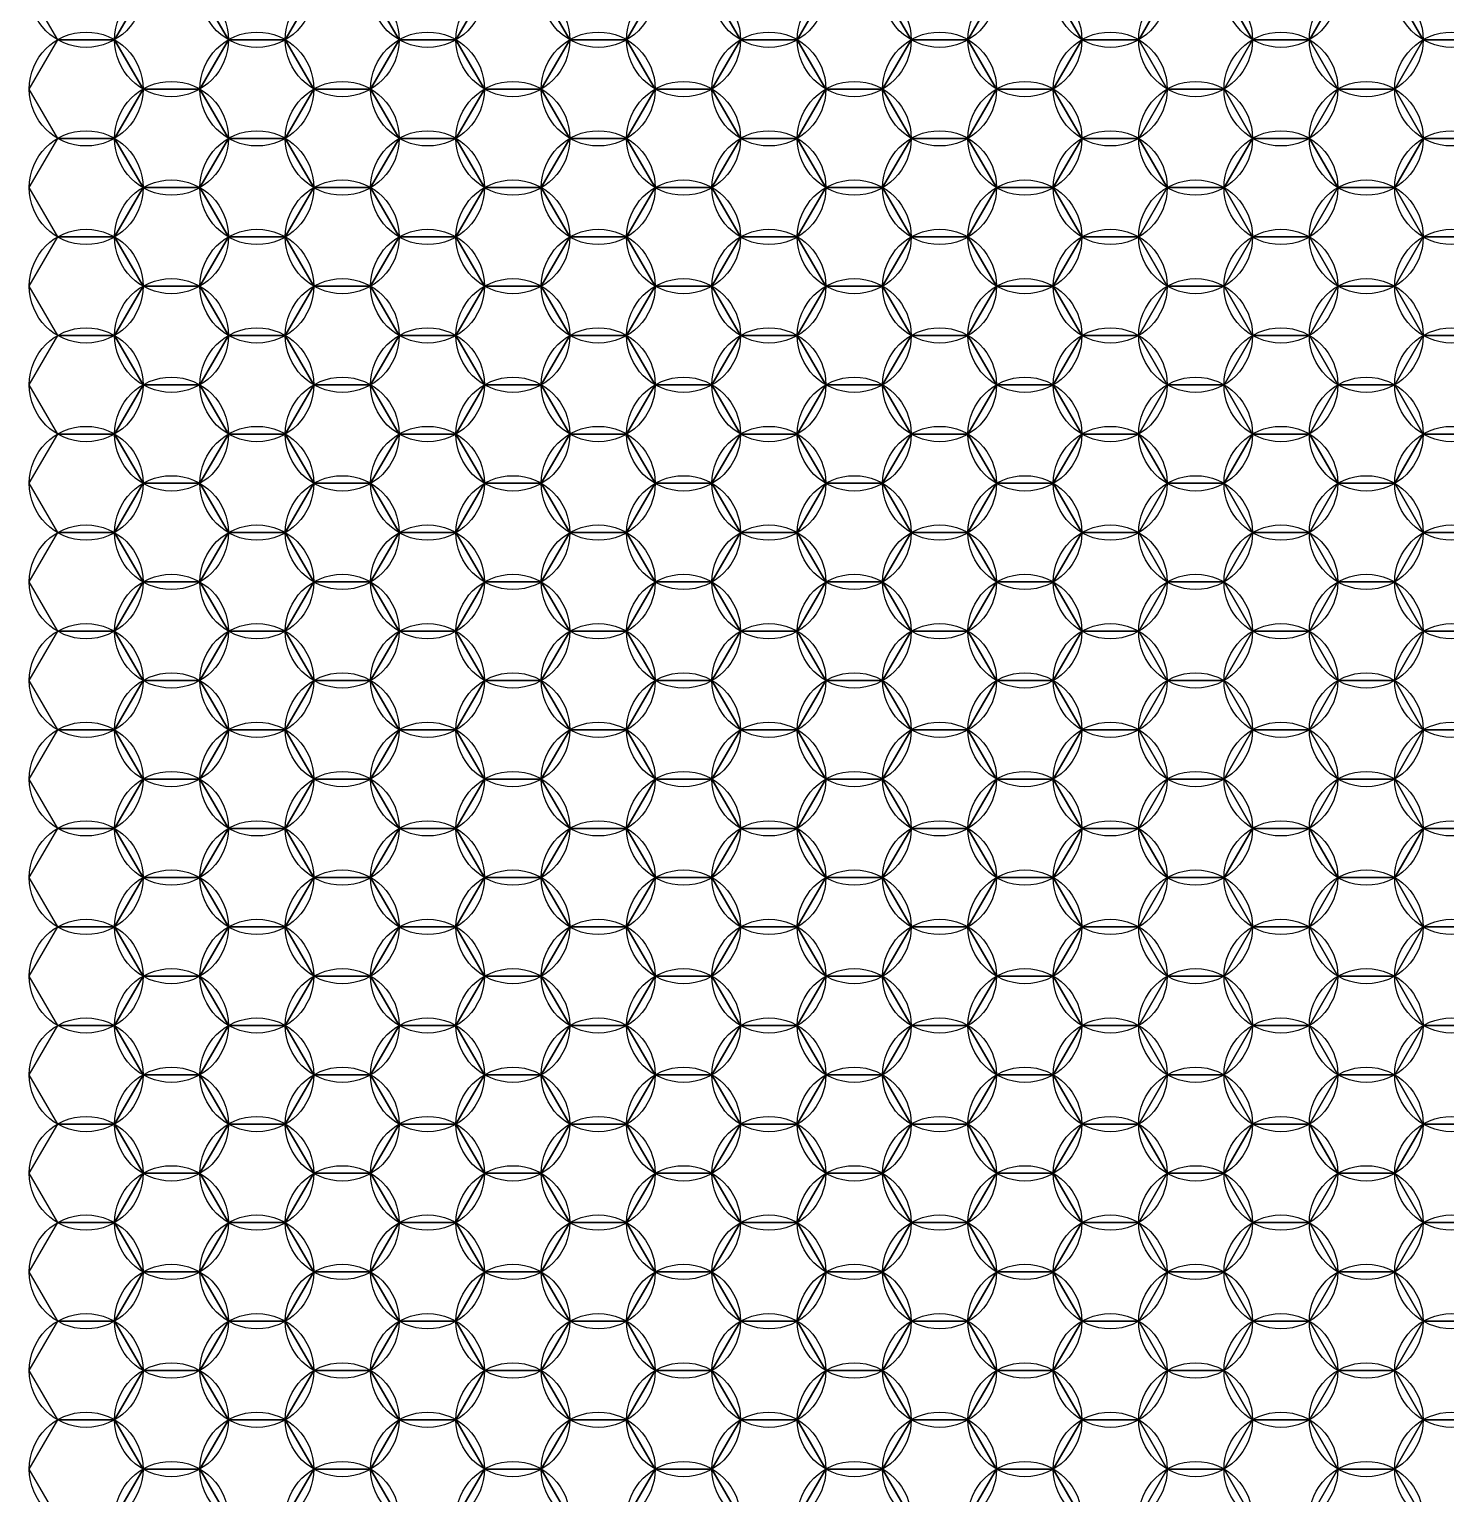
# Model space of a CAD drawing. Header units: millimetres. Extents: x 3015 to 4242, y 456 to 1532.
# Drawn here: x 3893.6 to 4055.1, y 1134.2 to 1301.1 of the extents above; entities that cross this region are included whole.
import ezdxf

# ---------------------------------------------------------------- set-up
doc = ezdxf.new("R2010")
doc.units = ezdxf.units.MM

msp = doc.modelspace()

# ---------------------------------------------------------------- linework, layer by layer
for points in [[(3893.63, 1305.52), (3896.87, 1311.13), (3903.36, 1311.13), (3906.6, 1305.52), (3903.36, 1299.9), (3896.87, 1299.9)], [(3913.09, 1305.52), (3916.33, 1311.13), (3922.82, 1311.13), (3926.06, 1305.52), (3922.82, 1299.9), (3916.33, 1299.9)], [(3932.55, 1305.52), (3935.79, 1311.13), (3942.28, 1311.13), (3945.52, 1305.52), (3942.28, 1299.9), (3935.79, 1299.9)], [(3952.01, 1305.52), (3955.25, 1311.13), (3961.74, 1311.13), (3964.98, 1305.52), (3961.74, 1299.9), (3955.25, 1299.9)], [(3971.47, 1305.52), (3974.71, 1311.13), (3981.2, 1311.13), (3984.45, 1305.52), (3981.2, 1299.9), (3974.71, 1299.9)], [(3990.93, 1305.52), (3994.18, 1311.13), (4000.66, 1311.13), (4003.91, 1305.52), (4000.66, 1299.9), (3994.18, 1299.9)], [(4010.39, 1305.52), (4013.64, 1311.13), (4020.12, 1311.13), (4023.37, 1305.52), (4020.12, 1299.9), (4013.64, 1299.9)], [(4029.85, 1305.52), (4033.1, 1311.13), (4039.58, 1311.13), (4042.83, 1305.52), (4039.58, 1299.9), (4033.1, 1299.9)], [(4049.32, 1305.52), (4052.56, 1311.13), (4059.05, 1311.13), (4062.29, 1305.52), (4059.05, 1299.9), (4052.56, 1299.9)], [(3903.36, 1299.9), (3906.6, 1305.52), (3913.09, 1305.52), (3916.33, 1299.9), (3913.09, 1294.28), (3906.6, 1294.28)], [(3922.82, 1299.9), (3926.06, 1305.52), (3932.55, 1305.52), (3935.79, 1299.9), (3932.55, 1294.28), (3926.06, 1294.28)], [(3942.28, 1299.9), (3945.52, 1305.52), (3952.01, 1305.52), (3955.25, 1299.9), (3952.01, 1294.28), (3945.52, 1294.28)], [(3961.74, 1299.9), (3964.98, 1305.52), (3971.47, 1305.52), (3974.71, 1299.9), (3971.47, 1294.28), (3964.98, 1294.28)], [(3981.2, 1299.9), (3984.45, 1305.52), (3990.93, 1305.52), (3994.18, 1299.9), (3990.93, 1294.28), (3984.45, 1294.28)], [(4000.66, 1299.9), (4003.91, 1305.52), (4010.39, 1305.52), (4013.64, 1299.9), (4010.39, 1294.28), (4003.91, 1294.28)], [(4020.12, 1299.9), (4023.37, 1305.52), (4029.85, 1305.52), (4033.1, 1299.9), (4029.85, 1294.28), (4023.37, 1294.28)], [(4039.58, 1299.9), (4042.83, 1305.52), (4049.32, 1305.52), (4052.56, 1299.9), (4049.32, 1294.28), (4042.83, 1294.28)], [(3893.63, 1294.28), (3896.87, 1299.9), (3903.36, 1299.9), (3906.6, 1294.28), (3903.36, 1288.66), (3896.87, 1288.66)], [(3913.09, 1294.28), (3916.33, 1299.9), (3922.82, 1299.9), (3926.06, 1294.28), (3922.82, 1288.66), (3916.33, 1288.66)], [(3932.55, 1294.28), (3935.79, 1299.9), (3942.28, 1299.9), (3945.52, 1294.28), (3942.28, 1288.66), (3935.79, 1288.66)], [(3952.01, 1294.28), (3955.25, 1299.9), (3961.74, 1299.9), (3964.98, 1294.28), (3961.74, 1288.66), (3955.25, 1288.66)], [(3971.47, 1294.28), (3974.71, 1299.9), (3981.2, 1299.9), (3984.45, 1294.28), (3981.2, 1288.66), (3974.71, 1288.66)], [(3990.93, 1294.28), (3994.18, 1299.9), (4000.66, 1299.9), (4003.91, 1294.28), (4000.66, 1288.66), (3994.18, 1288.66)], [(4010.39, 1294.28), (4013.64, 1299.9), (4020.12, 1299.9), (4023.37, 1294.28), (4020.12, 1288.66), (4013.64, 1288.66)], [(4029.85, 1294.28), (4033.1, 1299.9), (4039.58, 1299.9), (4042.83, 1294.28), (4039.58, 1288.66), (4033.1, 1288.66)], [(4049.32, 1294.28), (4052.56, 1299.9), (4059.05, 1299.9), (4062.29, 1294.28), (4059.05, 1288.66), (4052.56, 1288.66)], [(3903.36, 1288.66), (3906.6, 1294.28), (3913.09, 1294.28), (3916.33, 1288.66), (3913.09, 1283.04), (3906.6, 1283.04)], [(3922.82, 1288.66), (3926.06, 1294.28), (3932.55, 1294.28), (3935.79, 1288.66), (3932.55, 1283.04), (3926.06, 1283.04)], [(3942.28, 1288.66), (3945.52, 1294.28), (3952.01, 1294.28), (3955.25, 1288.66), (3952.01, 1283.04), (3945.52, 1283.04)], [(3961.74, 1288.66), (3964.98, 1294.28), (3971.47, 1294.28), (3974.71, 1288.66), (3971.47, 1283.04), (3964.98, 1283.04)], [(3981.2, 1288.66), (3984.45, 1294.28), (3990.93, 1294.28), (3994.18, 1288.66), (3990.93, 1283.04), (3984.45, 1283.04)], [(4000.66, 1288.66), (4003.91, 1294.28), (4010.39, 1294.28), (4013.64, 1288.66), (4010.39, 1283.04), (4003.91, 1283.04)], [(4020.12, 1288.66), (4023.37, 1294.28), (4029.85, 1294.28), (4033.1, 1288.66), (4029.85, 1283.04), (4023.37, 1283.04)], [(4039.58, 1288.66), (4042.83, 1294.28), (4049.32, 1294.28), (4052.56, 1288.66), (4049.32, 1283.04), (4042.83, 1283.04)], [(3893.63, 1283.04), (3896.87, 1288.66), (3903.36, 1288.66), (3906.6, 1283.04), (3903.36, 1277.43), (3896.87, 1277.43)], [(3913.09, 1283.04), (3916.33, 1288.66), (3922.82, 1288.66), (3926.06, 1283.04), (3922.82, 1277.43), (3916.33, 1277.43)], [(3932.55, 1283.04), (3935.79, 1288.66), (3942.28, 1288.66), (3945.52, 1283.04), (3942.28, 1277.43), (3935.79, 1277.43)], [(3952.01, 1283.04), (3955.25, 1288.66), (3961.74, 1288.66), (3964.98, 1283.04), (3961.74, 1277.43), (3955.25, 1277.43)], [(3971.47, 1283.04), (3974.71, 1288.66), (3981.2, 1288.66), (3984.45, 1283.04), (3981.2, 1277.43), (3974.71, 1277.43)], [(3990.93, 1283.04), (3994.18, 1288.66), (4000.66, 1288.66), (4003.91, 1283.04), (4000.66, 1277.43), (3994.18, 1277.43)], [(4010.39, 1283.04), (4013.64, 1288.66), (4020.12, 1288.66), (4023.37, 1283.04), (4020.12, 1277.43), (4013.64, 1277.43)], [(4029.85, 1283.04), (4033.1, 1288.66), (4039.58, 1288.66), (4042.83, 1283.04), (4039.58, 1277.43), (4033.1, 1277.43)], [(4049.32, 1283.04), (4052.56, 1288.66), (4059.05, 1288.66), (4062.29, 1283.04), (4059.05, 1277.43), (4052.56, 1277.43)], [(3903.36, 1277.43), (3906.6, 1283.04), (3913.09, 1283.04), (3916.33, 1277.43), (3913.09, 1271.81), (3906.6, 1271.81)], [(3922.82, 1277.43), (3926.06, 1283.04), (3932.55, 1283.04), (3935.79, 1277.43), (3932.55, 1271.81), (3926.06, 1271.81)], [(3942.28, 1277.43), (3945.52, 1283.04), (3952.01, 1283.04), (3955.25, 1277.43), (3952.01, 1271.81), (3945.52, 1271.81)], [(3961.74, 1277.43), (3964.98, 1283.04), (3971.47, 1283.04), (3974.71, 1277.43), (3971.47, 1271.81), (3964.98, 1271.81)], [(3981.2, 1277.43), (3984.45, 1283.04), (3990.93, 1283.04), (3994.18, 1277.43), (3990.93, 1271.81), (3984.45, 1271.81)], [(4000.66, 1277.43), (4003.91, 1283.04), (4010.39, 1283.04), (4013.64, 1277.43), (4010.39, 1271.81), (4003.91, 1271.81)], [(4020.12, 1277.43), (4023.37, 1283.04), (4029.85, 1283.04), (4033.1, 1277.43), (4029.85, 1271.81), (4023.37, 1271.81)], [(4039.58, 1277.43), (4042.83, 1283.04), (4049.32, 1283.04), (4052.56, 1277.43), (4049.32, 1271.81), (4042.83, 1271.81)], [(3893.63, 1271.81), (3896.87, 1277.43), (3903.36, 1277.43), (3906.6, 1271.81), (3903.36, 1266.19), (3896.87, 1266.19)], [(3913.09, 1271.81), (3916.33, 1277.43), (3922.82, 1277.43), (3926.06, 1271.81), (3922.82, 1266.19), (3916.33, 1266.19)], [(3932.55, 1271.81), (3935.79, 1277.43), (3942.28, 1277.43), (3945.52, 1271.81), (3942.28, 1266.19), (3935.79, 1266.19)], [(3952.01, 1271.81), (3955.25, 1277.43), (3961.74, 1277.43), (3964.98, 1271.81), (3961.74, 1266.19), (3955.25, 1266.19)], [(3971.47, 1271.81), (3974.71, 1277.43), (3981.2, 1277.43), (3984.45, 1271.81), (3981.2, 1266.19), (3974.71, 1266.19)], [(3990.93, 1271.81), (3994.18, 1277.43), (4000.66, 1277.43), (4003.91, 1271.81), (4000.66, 1266.19), (3994.18, 1266.19)], [(4010.39, 1271.81), (4013.64, 1277.43), (4020.12, 1277.43), (4023.37, 1271.81), (4020.12, 1266.19), (4013.64, 1266.19)], [(4029.85, 1271.81), (4033.1, 1277.43), (4039.58, 1277.43), (4042.83, 1271.81), (4039.58, 1266.19), (4033.1, 1266.19)], [(4049.32, 1271.81), (4052.56, 1277.43), (4059.05, 1277.43), (4062.29, 1271.81), (4059.05, 1266.19), (4052.56, 1266.19)], [(3903.36, 1266.19), (3906.6, 1271.81), (3913.09, 1271.81), (3916.33, 1266.19), (3913.09, 1260.57), (3906.6, 1260.57)], [(3922.82, 1266.19), (3926.06, 1271.81), (3932.55, 1271.81), (3935.79, 1266.19), (3932.55, 1260.57), (3926.06, 1260.57)], [(3942.28, 1266.19), (3945.52, 1271.81), (3952.01, 1271.81), (3955.25, 1266.19), (3952.01, 1260.57), (3945.52, 1260.57)], [(3961.74, 1266.19), (3964.98, 1271.81), (3971.47, 1271.81), (3974.71, 1266.19), (3971.47, 1260.57), (3964.98, 1260.57)], [(3981.2, 1266.19), (3984.45, 1271.81), (3990.93, 1271.81), (3994.18, 1266.19), (3990.93, 1260.57), (3984.45, 1260.57)], [(4000.66, 1266.19), (4003.91, 1271.81), (4010.39, 1271.81), (4013.64, 1266.19), (4010.39, 1260.57), (4003.91, 1260.57)], [(4020.12, 1266.19), (4023.37, 1271.81), (4029.85, 1271.81), (4033.1, 1266.19), (4029.85, 1260.57), (4023.37, 1260.57)], [(4039.58, 1266.19), (4042.83, 1271.81), (4049.32, 1271.81), (4052.56, 1266.19), (4049.32, 1260.57), (4042.83, 1260.57)], [(3893.63, 1260.57), (3896.87, 1266.19), (3903.36, 1266.19), (3906.6, 1260.57), (3903.36, 1254.95), (3896.87, 1254.95)], [(3913.09, 1260.57), (3916.33, 1266.19), (3922.82, 1266.19), (3926.06, 1260.57), (3922.82, 1254.95), (3916.33, 1254.95)], [(3932.55, 1260.57), (3935.79, 1266.19), (3942.28, 1266.19), (3945.52, 1260.57), (3942.28, 1254.95), (3935.79, 1254.95)], [(3952.01, 1260.57), (3955.25, 1266.19), (3961.74, 1266.19), (3964.98, 1260.57), (3961.74, 1254.95), (3955.25, 1254.95)], [(3971.47, 1260.57), (3974.71, 1266.19), (3981.2, 1266.19), (3984.45, 1260.57), (3981.2, 1254.95), (3974.71, 1254.95)], [(3990.93, 1260.57), (3994.18, 1266.19), (4000.66, 1266.19), (4003.91, 1260.57), (4000.66, 1254.95), (3994.18, 1254.95)], [(4010.39, 1260.57), (4013.64, 1266.19), (4020.12, 1266.19), (4023.37, 1260.57), (4020.12, 1254.95), (4013.64, 1254.95)], [(4029.85, 1260.57), (4033.1, 1266.19), (4039.58, 1266.19), (4042.83, 1260.57), (4039.58, 1254.95), (4033.1, 1254.95)], [(4049.32, 1260.57), (4052.56, 1266.19), (4059.05, 1266.19), (4062.29, 1260.57), (4059.05, 1254.95), (4052.56, 1254.95)], [(3903.36, 1254.95), (3906.6, 1260.57), (3913.09, 1260.57), (3916.33, 1254.95), (3913.09, 1249.34), (3906.6, 1249.34)], [(3922.82, 1254.95), (3926.06, 1260.57), (3932.55, 1260.57), (3935.79, 1254.95), (3932.55, 1249.34), (3926.06, 1249.34)], [(3942.28, 1254.95), (3945.52, 1260.57), (3952.01, 1260.57), (3955.25, 1254.95), (3952.01, 1249.34), (3945.52, 1249.34)], [(3961.74, 1254.95), (3964.98, 1260.57), (3971.47, 1260.57), (3974.71, 1254.95), (3971.47, 1249.34), (3964.98, 1249.34)], [(3981.2, 1254.95), (3984.45, 1260.57), (3990.93, 1260.57), (3994.18, 1254.95), (3990.93, 1249.34), (3984.45, 1249.34)], [(4000.66, 1254.95), (4003.91, 1260.57), (4010.39, 1260.57), (4013.64, 1254.95), (4010.39, 1249.34), (4003.91, 1249.34)], [(4020.12, 1254.95), (4023.37, 1260.57), (4029.85, 1260.57), (4033.1, 1254.95), (4029.85, 1249.34), (4023.37, 1249.34)], [(4039.58, 1254.95), (4042.83, 1260.57), (4049.32, 1260.57), (4052.56, 1254.95), (4049.32, 1249.34), (4042.83, 1249.34)], [(3893.63, 1249.34), (3896.87, 1254.95), (3903.36, 1254.95), (3906.6, 1249.34), (3903.36, 1243.72), (3896.87, 1243.72)], [(3913.09, 1249.34), (3916.33, 1254.95), (3922.82, 1254.95), (3926.06, 1249.34), (3922.82, 1243.72), (3916.33, 1243.72)], [(3932.55, 1249.34), (3935.79, 1254.95), (3942.28, 1254.95), (3945.52, 1249.34), (3942.28, 1243.72), (3935.79, 1243.72)], [(3952.01, 1249.34), (3955.25, 1254.95), (3961.74, 1254.95), (3964.98, 1249.34), (3961.74, 1243.72), (3955.25, 1243.72)], [(3971.47, 1249.34), (3974.71, 1254.95), (3981.2, 1254.95), (3984.45, 1249.34), (3981.2, 1243.72), (3974.71, 1243.72)], [(3990.93, 1249.34), (3994.18, 1254.95), (4000.66, 1254.95), (4003.91, 1249.34), (4000.66, 1243.72), (3994.18, 1243.72)], [(4010.39, 1249.34), (4013.64, 1254.95), (4020.12, 1254.95), (4023.37, 1249.34), (4020.12, 1243.72), (4013.64, 1243.72)], [(4029.85, 1249.34), (4033.1, 1254.95), (4039.58, 1254.95), (4042.83, 1249.34), (4039.58, 1243.72), (4033.1, 1243.72)], [(4049.32, 1249.34), (4052.56, 1254.95), (4059.05, 1254.95), (4062.29, 1249.34), (4059.05, 1243.72), (4052.56, 1243.72)], [(3903.36, 1243.72), (3906.6, 1249.34), (3913.09, 1249.34), (3916.33, 1243.72), (3913.09, 1238.1), (3906.6, 1238.1)], [(3922.82, 1243.72), (3926.06, 1249.34), (3932.55, 1249.34), (3935.79, 1243.72), (3932.55, 1238.1), (3926.06, 1238.1)], [(3942.28, 1243.72), (3945.52, 1249.34), (3952.01, 1249.34), (3955.25, 1243.72), (3952.01, 1238.1), (3945.52, 1238.1)], [(3961.74, 1243.72), (3964.98, 1249.34), (3971.47, 1249.34), (3974.71, 1243.72), (3971.47, 1238.1), (3964.98, 1238.1)], [(3981.2, 1243.72), (3984.45, 1249.34), (3990.93, 1249.34), (3994.18, 1243.72), (3990.93, 1238.1), (3984.45, 1238.1)], [(4000.66, 1243.72), (4003.91, 1249.34), (4010.39, 1249.34), (4013.64, 1243.72), (4010.39, 1238.1), (4003.91, 1238.1)], [(4020.12, 1243.72), (4023.37, 1249.34), (4029.85, 1249.34), (4033.1, 1243.72), (4029.85, 1238.1), (4023.37, 1238.1)], [(4039.58, 1243.72), (4042.83, 1249.34), (4049.32, 1249.34), (4052.56, 1243.72), (4049.32, 1238.1), (4042.83, 1238.1)], [(3893.63, 1238.1), (3896.87, 1243.72), (3903.36, 1243.72), (3906.6, 1238.1), (3903.36, 1232.48), (3896.87, 1232.48)], [(3913.09, 1238.1), (3916.33, 1243.72), (3922.82, 1243.72), (3926.06, 1238.1), (3922.82, 1232.48), (3916.33, 1232.48)], [(3932.55, 1238.1), (3935.79, 1243.72), (3942.28, 1243.72), (3945.52, 1238.1), (3942.28, 1232.48), (3935.79, 1232.48)], [(3952.01, 1238.1), (3955.25, 1243.72), (3961.74, 1243.72), (3964.98, 1238.1), (3961.74, 1232.48), (3955.25, 1232.48)], [(3971.47, 1238.1), (3974.71, 1243.72), (3981.2, 1243.72), (3984.45, 1238.1), (3981.2, 1232.48), (3974.71, 1232.48)], [(3990.93, 1238.1), (3994.18, 1243.72), (4000.66, 1243.72), (4003.91, 1238.1), (4000.66, 1232.48), (3994.18, 1232.48)], [(4010.39, 1238.1), (4013.64, 1243.72), (4020.12, 1243.72), (4023.37, 1238.1), (4020.12, 1232.48), (4013.64, 1232.48)], [(4029.85, 1238.1), (4033.1, 1243.72), (4039.58, 1243.72), (4042.83, 1238.1), (4039.58, 1232.48), (4033.1, 1232.48)], [(4049.32, 1238.1), (4052.56, 1243.72), (4059.05, 1243.72), (4062.29, 1238.1), (4059.05, 1232.48), (4052.56, 1232.48)], [(3903.36, 1232.48), (3906.6, 1238.1), (3913.09, 1238.1), (3916.33, 1232.48), (3913.09, 1226.86), (3906.6, 1226.86)], [(3922.82, 1232.48), (3926.06, 1238.1), (3932.55, 1238.1), (3935.79, 1232.48), (3932.55, 1226.86), (3926.06, 1226.86)], [(3942.28, 1232.48), (3945.52, 1238.1), (3952.01, 1238.1), (3955.25, 1232.48), (3952.01, 1226.86), (3945.52, 1226.86)], [(3961.74, 1232.48), (3964.98, 1238.1), (3971.47, 1238.1), (3974.71, 1232.48), (3971.47, 1226.86), (3964.98, 1226.86)], [(3981.2, 1232.48), (3984.45, 1238.1), (3990.93, 1238.1), (3994.18, 1232.48), (3990.93, 1226.86), (3984.45, 1226.86)], [(4000.66, 1232.48), (4003.91, 1238.1), (4010.39, 1238.1), (4013.64, 1232.48), (4010.39, 1226.86), (4003.91, 1226.86)], [(4020.12, 1232.48), (4023.37, 1238.1), (4029.85, 1238.1), (4033.1, 1232.48), (4029.85, 1226.86), (4023.37, 1226.86)], [(4039.58, 1232.48), (4042.83, 1238.1), (4049.32, 1238.1), (4052.56, 1232.48), (4049.32, 1226.86), (4042.83, 1226.86)], [(3893.63, 1226.86), (3896.87, 1232.48), (3903.36, 1232.48), (3906.6, 1226.86), (3903.36, 1221.25), (3896.87, 1221.25)], [(3913.09, 1226.86), (3916.33, 1232.48), (3922.82, 1232.48), (3926.06, 1226.86), (3922.82, 1221.25), (3916.33, 1221.25)], [(3932.55, 1226.86), (3935.79, 1232.48), (3942.28, 1232.48), (3945.52, 1226.86), (3942.28, 1221.25), (3935.79, 1221.25)], [(3952.01, 1226.86), (3955.25, 1232.48), (3961.74, 1232.48), (3964.98, 1226.86), (3961.74, 1221.25), (3955.25, 1221.25)], [(3971.47, 1226.86), (3974.71, 1232.48), (3981.2, 1232.48), (3984.45, 1226.86), (3981.2, 1221.25), (3974.71, 1221.25)], [(3990.93, 1226.86), (3994.18, 1232.48), (4000.66, 1232.48), (4003.91, 1226.86), (4000.66, 1221.25), (3994.18, 1221.25)], [(4010.39, 1226.86), (4013.64, 1232.48), (4020.12, 1232.48), (4023.37, 1226.86), (4020.12, 1221.25), (4013.64, 1221.25)], [(4029.85, 1226.86), (4033.1, 1232.48), (4039.58, 1232.48), (4042.83, 1226.86), (4039.58, 1221.25), (4033.1, 1221.25)], [(4049.32, 1226.86), (4052.56, 1232.48), (4059.05, 1232.48), (4062.29, 1226.86), (4059.05, 1221.25), (4052.56, 1221.25)], [(3903.36, 1221.25), (3906.6, 1226.86), (3913.09, 1226.86), (3916.33, 1221.25), (3913.09, 1215.63), (3906.6, 1215.63)], [(3922.82, 1221.25), (3926.06, 1226.86), (3932.55, 1226.86), (3935.79, 1221.25), (3932.55, 1215.63), (3926.06, 1215.63)], [(3942.28, 1221.25), (3945.52, 1226.86), (3952.01, 1226.86), (3955.25, 1221.25), (3952.01, 1215.63), (3945.52, 1215.63)], [(3961.74, 1221.25), (3964.98, 1226.86), (3971.47, 1226.86), (3974.71, 1221.25), (3971.47, 1215.63), (3964.98, 1215.63)], [(3981.2, 1221.25), (3984.45, 1226.86), (3990.93, 1226.86), (3994.18, 1221.25), (3990.93, 1215.63), (3984.45, 1215.63)], [(4000.66, 1221.25), (4003.91, 1226.86), (4010.39, 1226.86), (4013.64, 1221.25), (4010.39, 1215.63), (4003.91, 1215.63)], [(4020.12, 1221.25), (4023.37, 1226.86), (4029.85, 1226.86), (4033.1, 1221.25), (4029.85, 1215.63), (4023.37, 1215.63)], [(4039.58, 1221.25), (4042.83, 1226.86), (4049.32, 1226.86), (4052.56, 1221.25), (4049.32, 1215.63), (4042.83, 1215.63)], [(3893.63, 1215.63), (3896.87, 1221.25), (3903.36, 1221.25), (3906.6, 1215.63), (3903.36, 1210.01), (3896.87, 1210.01)], [(3913.09, 1215.63), (3916.33, 1221.25), (3922.82, 1221.25), (3926.06, 1215.63), (3922.82, 1210.01), (3916.33, 1210.01)], [(3932.55, 1215.63), (3935.79, 1221.25), (3942.28, 1221.25), (3945.52, 1215.63), (3942.28, 1210.01), (3935.79, 1210.01)], [(3952.01, 1215.63), (3955.25, 1221.25), (3961.74, 1221.25), (3964.98, 1215.63), (3961.74, 1210.01), (3955.25, 1210.01)], [(3971.47, 1215.63), (3974.71, 1221.25), (3981.2, 1221.25), (3984.45, 1215.63), (3981.2, 1210.01), (3974.71, 1210.01)], [(3990.93, 1215.63), (3994.18, 1221.25), (4000.66, 1221.25), (4003.91, 1215.63), (4000.66, 1210.01), (3994.18, 1210.01)], [(4010.39, 1215.63), (4013.64, 1221.25), (4020.12, 1221.25), (4023.37, 1215.63), (4020.12, 1210.01), (4013.64, 1210.01)], [(4029.85, 1215.63), (4033.1, 1221.25), (4039.58, 1221.25), (4042.83, 1215.63), (4039.58, 1210.01), (4033.1, 1210.01)], [(4049.32, 1215.63), (4052.56, 1221.25), (4059.05, 1221.25), (4062.29, 1215.63), (4059.05, 1210.01), (4052.56, 1210.01)], [(3903.36, 1210.01), (3906.6, 1215.63), (3913.09, 1215.63), (3916.33, 1210.01), (3913.09, 1204.39), (3906.6, 1204.39)], [(3922.82, 1210.01), (3926.06, 1215.63), (3932.55, 1215.63), (3935.79, 1210.01), (3932.55, 1204.39), (3926.06, 1204.39)], [(3942.28, 1210.01), (3945.52, 1215.63), (3952.01, 1215.63), (3955.25, 1210.01), (3952.01, 1204.39), (3945.52, 1204.39)], [(3961.74, 1210.01), (3964.98, 1215.63), (3971.47, 1215.63), (3974.71, 1210.01), (3971.47, 1204.39), (3964.98, 1204.39)], [(3981.2, 1210.01), (3984.45, 1215.63), (3990.93, 1215.63), (3994.18, 1210.01), (3990.93, 1204.39), (3984.45, 1204.39)], [(4000.66, 1210.01), (4003.91, 1215.63), (4010.39, 1215.63), (4013.64, 1210.01), (4010.39, 1204.39), (4003.91, 1204.39)], [(4020.12, 1210.01), (4023.37, 1215.63), (4029.85, 1215.63), (4033.1, 1210.01), (4029.85, 1204.39), (4023.37, 1204.39)], [(4039.58, 1210.01), (4042.83, 1215.63), (4049.32, 1215.63), (4052.56, 1210.01), (4049.32, 1204.39), (4042.83, 1204.39)], [(3893.63, 1204.39), (3896.87, 1210.01), (3903.36, 1210.01), (3906.6, 1204.39), (3903.36, 1198.78), (3896.87, 1198.78)], [(3913.09, 1204.39), (3916.33, 1210.01), (3922.82, 1210.01), (3926.06, 1204.39), (3922.82, 1198.78), (3916.33, 1198.78)], [(3932.55, 1204.39), (3935.79, 1210.01), (3942.28, 1210.01), (3945.52, 1204.39), (3942.28, 1198.78), (3935.79, 1198.78)], [(3952.01, 1204.39), (3955.25, 1210.01), (3961.74, 1210.01), (3964.98, 1204.39), (3961.74, 1198.78), (3955.25, 1198.78)], [(3971.47, 1204.39), (3974.71, 1210.01), (3981.2, 1210.01), (3984.45, 1204.39), (3981.2, 1198.78), (3974.71, 1198.78)], [(3990.93, 1204.39), (3994.18, 1210.01), (4000.66, 1210.01), (4003.91, 1204.39), (4000.66, 1198.78), (3994.18, 1198.78)], [(4010.39, 1204.39), (4013.64, 1210.01), (4020.12, 1210.01), (4023.37, 1204.39), (4020.12, 1198.78), (4013.64, 1198.78)], [(4029.85, 1204.39), (4033.1, 1210.01), (4039.58, 1210.01), (4042.83, 1204.39), (4039.58, 1198.78), (4033.1, 1198.78)], [(4049.32, 1204.39), (4052.56, 1210.01), (4059.05, 1210.01), (4062.29, 1204.39), (4059.05, 1198.78), (4052.56, 1198.78)], [(3903.36, 1198.78), (3906.6, 1204.39), (3913.09, 1204.39), (3916.33, 1198.78), (3913.09, 1193.16), (3906.6, 1193.16)], [(3922.82, 1198.78), (3926.06, 1204.39), (3932.55, 1204.39), (3935.79, 1198.78), (3932.55, 1193.16), (3926.06, 1193.16)], [(3942.28, 1198.78), (3945.52, 1204.39), (3952.01, 1204.39), (3955.25, 1198.78), (3952.01, 1193.16), (3945.52, 1193.16)], [(3961.74, 1198.78), (3964.98, 1204.39), (3971.47, 1204.39), (3974.71, 1198.78), (3971.47, 1193.16), (3964.98, 1193.16)], [(3981.2, 1198.78), (3984.45, 1204.39), (3990.93, 1204.39), (3994.18, 1198.78), (3990.93, 1193.16), (3984.45, 1193.16)], [(4000.66, 1198.78), (4003.91, 1204.39), (4010.39, 1204.39), (4013.64, 1198.78), (4010.39, 1193.16), (4003.91, 1193.16)], [(4020.12, 1198.78), (4023.37, 1204.39), (4029.85, 1204.39), (4033.1, 1198.78), (4029.85, 1193.16), (4023.37, 1193.16)], [(4039.58, 1198.78), (4042.83, 1204.39), (4049.32, 1204.39), (4052.56, 1198.78), (4049.32, 1193.16), (4042.83, 1193.16)], [(3893.63, 1193.16), (3896.87, 1198.78), (3903.36, 1198.78), (3906.6, 1193.16), (3903.36, 1187.54), (3896.87, 1187.54)], [(3913.09, 1193.16), (3916.33, 1198.78), (3922.82, 1198.78), (3926.06, 1193.16), (3922.82, 1187.54), (3916.33, 1187.54)], [(3932.55, 1193.16), (3935.79, 1198.78), (3942.28, 1198.78), (3945.52, 1193.16), (3942.28, 1187.54), (3935.79, 1187.54)], [(3952.01, 1193.16), (3955.25, 1198.78), (3961.74, 1198.78), (3964.98, 1193.16), (3961.74, 1187.54), (3955.25, 1187.54)], [(3971.47, 1193.16), (3974.71, 1198.78), (3981.2, 1198.78), (3984.45, 1193.16), (3981.2, 1187.54), (3974.71, 1187.54)], [(3990.93, 1193.16), (3994.18, 1198.78), (4000.66, 1198.78), (4003.91, 1193.16), (4000.66, 1187.54), (3994.18, 1187.54)], [(4010.39, 1193.16), (4013.64, 1198.78), (4020.12, 1198.78), (4023.37, 1193.16), (4020.12, 1187.54), (4013.64, 1187.54)], [(4029.85, 1193.16), (4033.1, 1198.78), (4039.58, 1198.78), (4042.83, 1193.16), (4039.58, 1187.54), (4033.1, 1187.54)], [(4049.32, 1193.16), (4052.56, 1198.78), (4059.05, 1198.78), (4062.29, 1193.16), (4059.05, 1187.54), (4052.56, 1187.54)], [(3903.36, 1187.54), (3906.6, 1193.16), (3913.09, 1193.16), (3916.33, 1187.54), (3913.09, 1181.92), (3906.6, 1181.92)], [(3922.82, 1187.54), (3926.06, 1193.16), (3932.55, 1193.16), (3935.79, 1187.54), (3932.55, 1181.92), (3926.06, 1181.92)], [(3942.28, 1187.54), (3945.52, 1193.16), (3952.01, 1193.16), (3955.25, 1187.54), (3952.01, 1181.92), (3945.52, 1181.92)], [(3961.74, 1187.54), (3964.98, 1193.16), (3971.47, 1193.16), (3974.71, 1187.54), (3971.47, 1181.92), (3964.98, 1181.92)], [(3981.2, 1187.54), (3984.45, 1193.16), (3990.93, 1193.16), (3994.18, 1187.54), (3990.93, 1181.92), (3984.45, 1181.92)], [(4000.66, 1187.54), (4003.91, 1193.16), (4010.39, 1193.16), (4013.64, 1187.54), (4010.39, 1181.92), (4003.91, 1181.92)], [(4020.12, 1187.54), (4023.37, 1193.16), (4029.85, 1193.16), (4033.1, 1187.54), (4029.85, 1181.92), (4023.37, 1181.92)], [(4039.58, 1187.54), (4042.83, 1193.16), (4049.32, 1193.16), (4052.56, 1187.54), (4049.32, 1181.92), (4042.83, 1181.92)], [(3893.63, 1181.92), (3896.87, 1187.54), (3903.36, 1187.54), (3906.6, 1181.92), (3903.36, 1176.3), (3896.87, 1176.3)], [(3913.09, 1181.92), (3916.33, 1187.54), (3922.82, 1187.54), (3926.06, 1181.92), (3922.82, 1176.3), (3916.33, 1176.3)], [(3932.55, 1181.92), (3935.79, 1187.54), (3942.28, 1187.54), (3945.52, 1181.92), (3942.28, 1176.3), (3935.79, 1176.3)], [(3952.01, 1181.92), (3955.25, 1187.54), (3961.74, 1187.54), (3964.98, 1181.92), (3961.74, 1176.3), (3955.25, 1176.3)], [(3971.47, 1181.92), (3974.71, 1187.54), (3981.2, 1187.54), (3984.45, 1181.92), (3981.2, 1176.3), (3974.71, 1176.3)], [(3990.93, 1181.92), (3994.18, 1187.54), (4000.66, 1187.54), (4003.91, 1181.92), (4000.66, 1176.3), (3994.18, 1176.3)], [(4010.39, 1181.92), (4013.64, 1187.54), (4020.12, 1187.54), (4023.37, 1181.92), (4020.12, 1176.3), (4013.64, 1176.3)], [(4029.85, 1181.92), (4033.1, 1187.54), (4039.58, 1187.54), (4042.83, 1181.92), (4039.58, 1176.3), (4033.1, 1176.3)], [(4049.32, 1181.92), (4052.56, 1187.54), (4059.05, 1187.54), (4062.29, 1181.92), (4059.05, 1176.3), (4052.56, 1176.3)], [(3903.36, 1176.3), (3906.6, 1181.92), (3913.09, 1181.92), (3916.33, 1176.3), (3913.09, 1170.69), (3906.6, 1170.69)], [(3922.82, 1176.3), (3926.06, 1181.92), (3932.55, 1181.92), (3935.79, 1176.3), (3932.55, 1170.69), (3926.06, 1170.69)], [(3942.28, 1176.3), (3945.52, 1181.92), (3952.01, 1181.92), (3955.25, 1176.3), (3952.01, 1170.69), (3945.52, 1170.69)], [(3961.74, 1176.3), (3964.98, 1181.92), (3971.47, 1181.92), (3974.71, 1176.3), (3971.47, 1170.69), (3964.98, 1170.69)], [(3981.2, 1176.3), (3984.45, 1181.92), (3990.93, 1181.92), (3994.18, 1176.3), (3990.93, 1170.69), (3984.45, 1170.69)], [(4000.66, 1176.3), (4003.91, 1181.92), (4010.39, 1181.92), (4013.64, 1176.3), (4010.39, 1170.69), (4003.91, 1170.69)], [(4020.12, 1176.3), (4023.37, 1181.92), (4029.85, 1181.92), (4033.1, 1176.3), (4029.85, 1170.69), (4023.37, 1170.69)], [(4039.58, 1176.3), (4042.83, 1181.92), (4049.32, 1181.92), (4052.56, 1176.3), (4049.32, 1170.69), (4042.83, 1170.69)], [(3893.63, 1170.69), (3896.87, 1176.3), (3903.36, 1176.3), (3906.6, 1170.69), (3903.36, 1165.07), (3896.87, 1165.07)], [(3913.09, 1170.69), (3916.33, 1176.3), (3922.82, 1176.3), (3926.06, 1170.69), (3922.82, 1165.07), (3916.33, 1165.07)], [(3932.55, 1170.69), (3935.79, 1176.3), (3942.28, 1176.3), (3945.52, 1170.69), (3942.28, 1165.07), (3935.79, 1165.07)], [(3952.01, 1170.69), (3955.25, 1176.3), (3961.74, 1176.3), (3964.98, 1170.69), (3961.74, 1165.07), (3955.25, 1165.07)], [(3971.47, 1170.69), (3974.71, 1176.3), (3981.2, 1176.3), (3984.45, 1170.69), (3981.2, 1165.07), (3974.71, 1165.07)], [(3990.93, 1170.69), (3994.18, 1176.3), (4000.66, 1176.3), (4003.91, 1170.69), (4000.66, 1165.07), (3994.18, 1165.07)], [(4010.39, 1170.69), (4013.64, 1176.3), (4020.12, 1176.3), (4023.37, 1170.69), (4020.12, 1165.07), (4013.64, 1165.07)], [(4029.85, 1170.69), (4033.1, 1176.3), (4039.58, 1176.3), (4042.83, 1170.69), (4039.58, 1165.07), (4033.1, 1165.07)], [(4049.32, 1170.69), (4052.56, 1176.3), (4059.05, 1176.3), (4062.29, 1170.69), (4059.05, 1165.07), (4052.56, 1165.07)], [(3903.36, 1165.07), (3906.6, 1170.69), (3913.09, 1170.69), (3916.33, 1165.07), (3913.09, 1159.45), (3906.6, 1159.45)], [(3922.82, 1165.07), (3926.06, 1170.69), (3932.55, 1170.69), (3935.79, 1165.07), (3932.55, 1159.45), (3926.06, 1159.45)], [(3942.28, 1165.07), (3945.52, 1170.69), (3952.01, 1170.69), (3955.25, 1165.07), (3952.01, 1159.45), (3945.52, 1159.45)], [(3961.74, 1165.07), (3964.98, 1170.69), (3971.47, 1170.69), (3974.71, 1165.07), (3971.47, 1159.45), (3964.98, 1159.45)], [(3981.2, 1165.07), (3984.45, 1170.69), (3990.93, 1170.69), (3994.18, 1165.07), (3990.93, 1159.45), (3984.45, 1159.45)], [(4000.66, 1165.07), (4003.91, 1170.69), (4010.39, 1170.69), (4013.64, 1165.07), (4010.39, 1159.45), (4003.91, 1159.45)], [(4020.12, 1165.07), (4023.37, 1170.69), (4029.85, 1170.69), (4033.1, 1165.07), (4029.85, 1159.45), (4023.37, 1159.45)], [(4039.58, 1165.07), (4042.83, 1170.69), (4049.32, 1170.69), (4052.56, 1165.07), (4049.32, 1159.45), (4042.83, 1159.45)], [(3893.63, 1159.45), (3896.87, 1165.07), (3903.36, 1165.07), (3906.6, 1159.45), (3903.36, 1153.83), (3896.87, 1153.83)], [(3913.09, 1159.45), (3916.33, 1165.07), (3922.82, 1165.07), (3926.06, 1159.45), (3922.82, 1153.83), (3916.33, 1153.83)], [(3932.55, 1159.45), (3935.79, 1165.07), (3942.28, 1165.07), (3945.52, 1159.45), (3942.28, 1153.83), (3935.79, 1153.83)], [(3952.01, 1159.45), (3955.25, 1165.07), (3961.74, 1165.07), (3964.98, 1159.45), (3961.74, 1153.83), (3955.25, 1153.83)], [(3971.47, 1159.45), (3974.71, 1165.07), (3981.2, 1165.07), (3984.45, 1159.45), (3981.2, 1153.83), (3974.71, 1153.83)], [(3990.93, 1159.45), (3994.18, 1165.07), (4000.66, 1165.07), (4003.91, 1159.45), (4000.66, 1153.83), (3994.18, 1153.83)], [(4010.39, 1159.45), (4013.64, 1165.07), (4020.12, 1165.07), (4023.37, 1159.45), (4020.12, 1153.83), (4013.64, 1153.83)], [(4029.85, 1159.45), (4033.1, 1165.07), (4039.58, 1165.07), (4042.83, 1159.45), (4039.58, 1153.83), (4033.1, 1153.83)], [(4049.32, 1159.45), (4052.56, 1165.07), (4059.05, 1165.07), (4062.29, 1159.45), (4059.05, 1153.83), (4052.56, 1153.83)], [(3903.36, 1153.83), (3906.6, 1159.45), (3913.09, 1159.45), (3916.33, 1153.83), (3913.09, 1148.21), (3906.6, 1148.21)], [(3922.82, 1153.83), (3926.06, 1159.45), (3932.55, 1159.45), (3935.79, 1153.83), (3932.55, 1148.21), (3926.06, 1148.21)], [(3942.28, 1153.83), (3945.52, 1159.45), (3952.01, 1159.45), (3955.25, 1153.83), (3952.01, 1148.21), (3945.52, 1148.21)], [(3961.74, 1153.83), (3964.98, 1159.45), (3971.47, 1159.45), (3974.71, 1153.83), (3971.47, 1148.21), (3964.98, 1148.21)], [(3981.2, 1153.83), (3984.45, 1159.45), (3990.93, 1159.45), (3994.18, 1153.83), (3990.93, 1148.21), (3984.45, 1148.21)], [(4000.66, 1153.83), (4003.91, 1159.45), (4010.39, 1159.45), (4013.64, 1153.83), (4010.39, 1148.21), (4003.91, 1148.21)], [(4020.12, 1153.83), (4023.37, 1159.45), (4029.85, 1159.45), (4033.1, 1153.83), (4029.85, 1148.21), (4023.37, 1148.21)], [(4039.58, 1153.83), (4042.83, 1159.45), (4049.32, 1159.45), (4052.56, 1153.83), (4049.32, 1148.21), (4042.83, 1148.21)], [(3893.63, 1148.21), (3896.87, 1153.83), (3903.36, 1153.83), (3906.6, 1148.21), (3903.36, 1142.6), (3896.87, 1142.6)], [(3913.09, 1148.21), (3916.33, 1153.83), (3922.82, 1153.83), (3926.06, 1148.21), (3922.82, 1142.6), (3916.33, 1142.6)], [(3932.55, 1148.21), (3935.79, 1153.83), (3942.28, 1153.83), (3945.52, 1148.21), (3942.28, 1142.6), (3935.79, 1142.6)], [(3952.01, 1148.21), (3955.25, 1153.83), (3961.74, 1153.83), (3964.98, 1148.21), (3961.74, 1142.6), (3955.25, 1142.6)], [(3971.47, 1148.21), (3974.71, 1153.83), (3981.2, 1153.83), (3984.45, 1148.21), (3981.2, 1142.6), (3974.71, 1142.6)], [(3990.93, 1148.21), (3994.18, 1153.83), (4000.66, 1153.83), (4003.91, 1148.21), (4000.66, 1142.6), (3994.18, 1142.6)], [(4010.39, 1148.21), (4013.64, 1153.83), (4020.12, 1153.83), (4023.37, 1148.21), (4020.12, 1142.6), (4013.64, 1142.6)], [(4029.85, 1148.21), (4033.1, 1153.83), (4039.58, 1153.83), (4042.83, 1148.21), (4039.58, 1142.6), (4033.1, 1142.6)], [(4049.32, 1148.21), (4052.56, 1153.83), (4059.05, 1153.83), (4062.29, 1148.21), (4059.05, 1142.6), (4052.56, 1142.6)], [(3903.36, 1142.6), (3906.6, 1148.21), (3913.09, 1148.21), (3916.33, 1142.6), (3913.09, 1136.98), (3906.6, 1136.98)], [(3922.82, 1142.6), (3926.06, 1148.21), (3932.55, 1148.21), (3935.79, 1142.6), (3932.55, 1136.98), (3926.06, 1136.98)], [(3942.28, 1142.6), (3945.52, 1148.21), (3952.01, 1148.21), (3955.25, 1142.6), (3952.01, 1136.98), (3945.52, 1136.98)], [(3961.74, 1142.6), (3964.98, 1148.21), (3971.47, 1148.21), (3974.71, 1142.6), (3971.47, 1136.98), (3964.98, 1136.98)], [(3981.2, 1142.6), (3984.45, 1148.21), (3990.93, 1148.21), (3994.18, 1142.6), (3990.93, 1136.98), (3984.45, 1136.98)], [(4000.66, 1142.6), (4003.91, 1148.21), (4010.39, 1148.21), (4013.64, 1142.6), (4010.39, 1136.98), (4003.91, 1136.98)], [(4020.12, 1142.6), (4023.37, 1148.21), (4029.85, 1148.21), (4033.1, 1142.6), (4029.85, 1136.98), (4023.37, 1136.98)], [(4039.58, 1142.6), (4042.83, 1148.21), (4049.32, 1148.21), (4052.56, 1142.6), (4049.32, 1136.98), (4042.83, 1136.98)], [(3893.63, 1136.98), (3896.87, 1142.6), (3903.36, 1142.6), (3906.6, 1136.98), (3903.36, 1131.36), (3896.87, 1131.36)], [(3913.09, 1136.98), (3916.33, 1142.6), (3922.82, 1142.6), (3926.06, 1136.98), (3922.82, 1131.36), (3916.33, 1131.36)], [(3932.55, 1136.98), (3935.79, 1142.6), (3942.28, 1142.6), (3945.52, 1136.98), (3942.28, 1131.36), (3935.79, 1131.36)], [(3952.01, 1136.98), (3955.25, 1142.6), (3961.74, 1142.6), (3964.98, 1136.98), (3961.74, 1131.36), (3955.25, 1131.36)], [(3971.47, 1136.98), (3974.71, 1142.6), (3981.2, 1142.6), (3984.45, 1136.98), (3981.2, 1131.36), (3974.71, 1131.36)], [(3990.93, 1136.98), (3994.18, 1142.6), (4000.66, 1142.6), (4003.91, 1136.98), (4000.66, 1131.36), (3994.18, 1131.36)], [(4010.39, 1136.98), (4013.64, 1142.6), (4020.12, 1142.6), (4023.37, 1136.98), (4020.12, 1131.36), (4013.64, 1131.36)], [(4029.85, 1136.98), (4033.1, 1142.6), (4039.58, 1142.6), (4042.83, 1136.98), (4039.58, 1131.36), (4033.1, 1131.36)], [(4049.32, 1136.98), (4052.56, 1142.6), (4059.05, 1142.6), (4062.29, 1136.98), (4059.05, 1131.36), (4052.56, 1131.36)], [(3903.36, 1131.36), (3906.6, 1136.98), (3913.09, 1136.98), (3916.33, 1131.36), (3913.09, 1125.74), (3906.6, 1125.74)], [(3922.82, 1131.36), (3926.06, 1136.98), (3932.55, 1136.98), (3935.79, 1131.36), (3932.55, 1125.74), (3926.06, 1125.74)], [(3942.28, 1131.36), (3945.52, 1136.98), (3952.01, 1136.98), (3955.25, 1131.36), (3952.01, 1125.74), (3945.52, 1125.74)], [(3961.74, 1131.36), (3964.98, 1136.98), (3971.47, 1136.98), (3974.71, 1131.36), (3971.47, 1125.74), (3964.98, 1125.74)], [(3981.2, 1131.36), (3984.45, 1136.98), (3990.93, 1136.98), (3994.18, 1131.36), (3990.93, 1125.74), (3984.45, 1125.74)], [(4000.66, 1131.36), (4003.91, 1136.98), (4010.39, 1136.98), (4013.64, 1131.36), (4010.39, 1125.74), (4003.91, 1125.74)], [(4020.12, 1131.36), (4023.37, 1136.98), (4029.85, 1136.98), (4033.1, 1131.36), (4029.85, 1125.74), (4023.37, 1125.74)], [(4039.58, 1131.36), (4042.83, 1136.98), (4049.32, 1136.98), (4052.56, 1131.36), (4049.32, 1125.74), (4042.83, 1125.74)]]:
    msp.add_lwpolyline(points, close=True)
for centre in [(3900.11, 1305.52), (3919.58, 1305.52), (3939.04, 1305.52), (3958.5, 1305.52), (3977.96, 1305.52), (3997.42, 1305.52), (4016.88, 1305.52), (4036.34, 1305.52), (4055.8, 1305.52), (3909.84, 1299.9), (3929.31, 1299.9), (3948.77, 1299.9), (3968.23, 1299.9), (3987.69, 1299.9), (4007.15, 1299.9), (4026.61, 1299.9), (4046.07, 1299.9), (3900.11, 1294.28), (3919.58, 1294.28), (3939.04, 1294.28), (3958.5, 1294.28), (3977.96, 1294.28), (3997.42, 1294.28), (4016.88, 1294.28), (4036.34, 1294.28), (4055.8, 1294.28), (3909.84, 1288.66), (3929.31, 1288.66), (3948.77, 1288.66), (3968.23, 1288.66), (3987.69, 1288.66), (4007.15, 1288.66), (4026.61, 1288.66), (4046.07, 1288.66), (3900.11, 1283.04), (3919.58, 1283.04), (3939.04, 1283.04), (3958.5, 1283.04), (3977.96, 1283.04), (3997.42, 1283.04), (4016.88, 1283.04), (4036.34, 1283.04), (4055.8, 1283.04), (3909.84, 1277.43), (3929.31, 1277.43), (3948.77, 1277.43), (3968.23, 1277.43), (3987.69, 1277.43), (4007.15, 1277.43), (4026.61, 1277.43), (4046.07, 1277.43), (3900.11, 1271.81), (3919.58, 1271.81), (3939.04, 1271.81), (3958.5, 1271.81), (3977.96, 1271.81), (3997.42, 1271.81), (4016.88, 1271.81), (4036.34, 1271.81), (4055.8, 1271.81), (3909.84, 1266.19), (3929.31, 1266.19), (3948.77, 1266.19), (3968.23, 1266.19), (3987.69, 1266.19), (4007.15, 1266.19), (4026.61, 1266.19), (4046.07, 1266.19), (3900.11, 1260.57), (3919.58, 1260.57), (3939.04, 1260.57), (3958.5, 1260.57), (3977.96, 1260.57), (3997.42, 1260.57), (4016.88, 1260.57), (4036.34, 1260.57), (4055.8, 1260.57), (3909.84, 1254.95), (3929.31, 1254.95), (3948.77, 1254.95), (3968.23, 1254.95), (3987.69, 1254.95), (4007.15, 1254.95), (4026.61, 1254.95), (4046.07, 1254.95), (3900.11, 1249.34), (3919.58, 1249.34), (3939.04, 1249.34), (3958.5, 1249.34), (3977.96, 1249.34), (3997.42, 1249.34), (4016.88, 1249.34), (4036.34, 1249.34), (4055.8, 1249.34), (3909.84, 1243.72), (3929.31, 1243.72), (3948.77, 1243.72), (3968.23, 1243.72), (3987.69, 1243.72), (4007.15, 1243.72), (4026.61, 1243.72), (4046.07, 1243.72), (3900.11, 1238.1), (3919.58, 1238.1), (3939.04, 1238.1), (3958.5, 1238.1), (3977.96, 1238.1), (3997.42, 1238.1), (4016.88, 1238.1), (4036.34, 1238.1), (4055.8, 1238.1), (3909.84, 1232.48), (3929.31, 1232.48), (3948.77, 1232.48), (3968.23, 1232.48), (3987.69, 1232.48), (4007.15, 1232.48), (4026.61, 1232.48), (4046.07, 1232.48), (3900.11, 1226.86), (3919.58, 1226.86), (3939.04, 1226.86), (3958.5, 1226.86), (3977.96, 1226.86), (3997.42, 1226.86), (4016.88, 1226.86), (4036.34, 1226.86), (4055.8, 1226.86), (3909.84, 1221.25), (3929.31, 1221.25), (3948.77, 1221.25), (3968.23, 1221.25), (3987.69, 1221.25), (4007.15, 1221.25), (4026.61, 1221.25), (4046.07, 1221.25), (3900.11, 1215.63), (3919.58, 1215.63), (3939.04, 1215.63), (3958.5, 1215.63), (3977.96, 1215.63), (3997.42, 1215.63), (4016.88, 1215.63), (4036.34, 1215.63), (4055.8, 1215.63), (3909.84, 1210.01), (3929.31, 1210.01), (3948.77, 1210.01), (3968.23, 1210.01), (3987.69, 1210.01), (4007.15, 1210.01), (4026.61, 1210.01), (4046.07, 1210.01), (3900.11, 1204.39), (3919.58, 1204.39), (3939.04, 1204.39), (3958.5, 1204.39), (3977.96, 1204.39), (3997.42, 1204.39), (4016.88, 1204.39), (4036.34, 1204.39), (4055.8, 1204.39), (3909.84, 1198.78), (3929.31, 1198.78), (3948.77, 1198.78), (3968.23, 1198.78), (3987.69, 1198.78), (4007.15, 1198.78), (4026.61, 1198.78), (4046.07, 1198.78), (3900.11, 1193.16), (3919.58, 1193.16), (3939.04, 1193.16), (3958.5, 1193.16), (3977.96, 1193.16), (3997.42, 1193.16), (4016.88, 1193.16), (4036.34, 1193.16), (4055.8, 1193.16), (3909.84, 1187.54), (3929.31, 1187.54), (3948.77, 1187.54), (3968.23, 1187.54), (3987.69, 1187.54), (4007.15, 1187.54), (4026.61, 1187.54), (4046.07, 1187.54), (3900.11, 1181.92), (3919.58, 1181.92), (3939.04, 1181.92), (3958.5, 1181.92), (3977.96, 1181.92), (3997.42, 1181.92), (4016.88, 1181.92), (4036.34, 1181.92), (4055.8, 1181.92), (3909.84, 1176.3), (3929.31, 1176.3), (3948.77, 1176.3), (3968.23, 1176.3), (3987.69, 1176.3), (4007.15, 1176.3), (4026.61, 1176.3), (4046.07, 1176.3), (3900.11, 1170.69), (3919.58, 1170.69), (3939.04, 1170.69), (3958.5, 1170.69), (3977.96, 1170.69), (3997.42, 1170.69), (4016.88, 1170.69), (4036.34, 1170.69), (4055.8, 1170.69), (3909.84, 1165.07), (3929.31, 1165.07), (3948.77, 1165.07), (3968.23, 1165.07), (3987.69, 1165.07), (4007.15, 1165.07), (4026.61, 1165.07), (4046.07, 1165.07), (3900.11, 1159.45), (3919.58, 1159.45), (3939.04, 1159.45), (3958.5, 1159.45), (3977.96, 1159.45), (3997.42, 1159.45), (4016.88, 1159.45), (4036.34, 1159.45), (4055.8, 1159.45), (3909.84, 1153.83), (3929.31, 1153.83), (3948.77, 1153.83), (3968.23, 1153.83), (3987.69, 1153.83), (4007.15, 1153.83), (4026.61, 1153.83), (4046.07, 1153.83), (3900.11, 1148.21), (3919.58, 1148.21), (3939.04, 1148.21), (3958.5, 1148.21), (3977.96, 1148.21), (3997.42, 1148.21), (4016.88, 1148.21), (4036.34, 1148.21), (4055.8, 1148.21), (3909.84, 1142.6), (3929.31, 1142.6), (3948.77, 1142.6), (3968.23, 1142.6), (3987.69, 1142.6), (4007.15, 1142.6), (4026.61, 1142.6), (4046.07, 1142.6), (3900.11, 1136.98), (3919.58, 1136.98), (3939.04, 1136.98), (3958.5, 1136.98), (3977.96, 1136.98), (3997.42, 1136.98), (4016.88, 1136.98), (4036.34, 1136.98), (4055.8, 1136.98), (3909.84, 1131.36), (3929.31, 1131.36), (3948.77, 1131.36), (3968.23, 1131.36), (3987.69, 1131.36), (4007.15, 1131.36), (4026.61, 1131.36), (4046.07, 1131.36)]:
    msp.add_circle(centre, 6.49)

doc.saveas('drawing.dxf')
